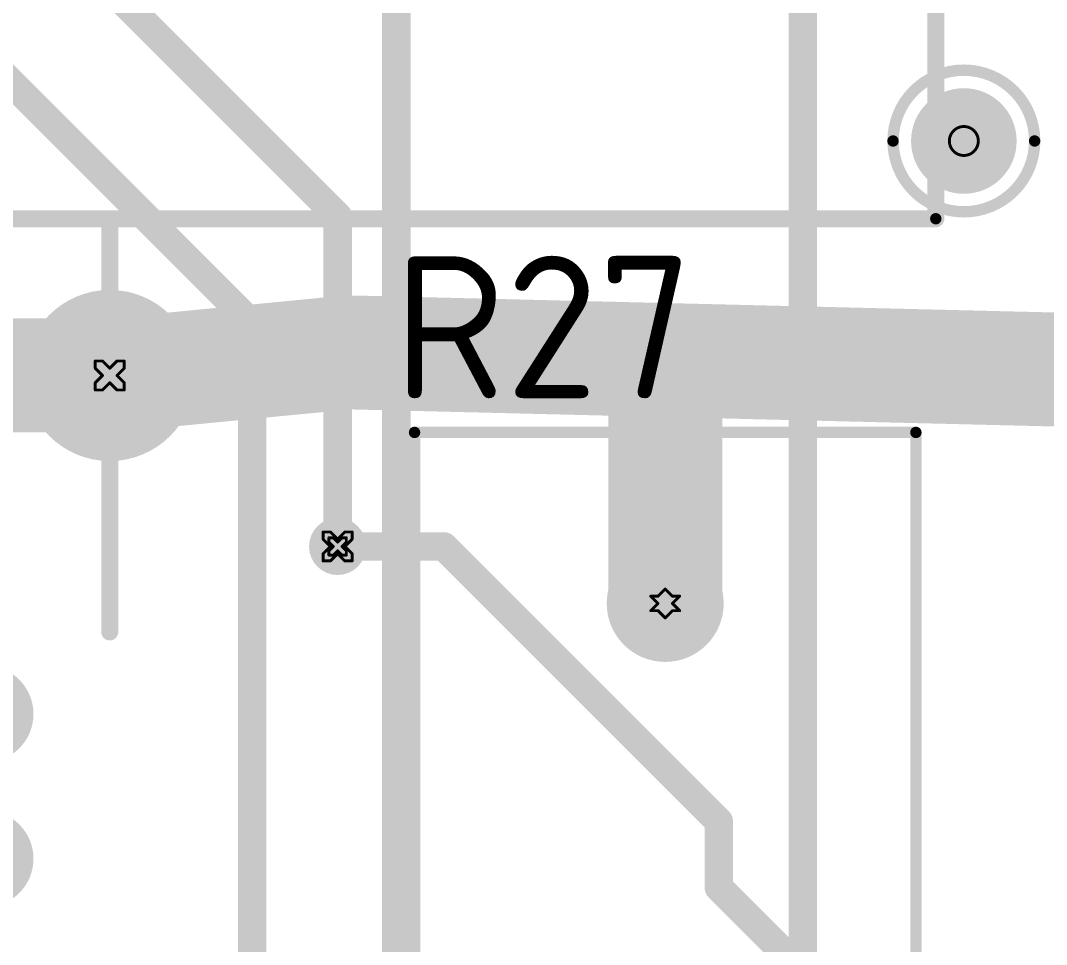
# Model space of a CAD drawing. Header units: millimetres. Extents: x 3219 to 51106, y -14166 to 2063.
# Drawn here: x 5611.66 to 5629.67, y 1815.87 to 1832.09 of the extents above; entities that cross this region are included whole.
import ezdxf

# ---------------------------------------------------------------- set-up
doc = ezdxf.new("R2010")
doc.units = ezdxf.units.MM
doc.layers.get('0').update_dxf_attribs({"lineweight": 53})
for name, color, linetype in [('Bottom Layer', 5, 'Continuous'), ('Bottom Solder', 6, 'Continuous'), ('Drill Drawing', 1, 'Continuous'), ('Mechanical 1', 6, 'Continuous'), ('Mechanical 13', 56, 'Continuous'), ('Mechanical 15', 56, 'Continuous'), ('Multi-Layer', 9, 'Continuous'), ('Top Layer', 1, 'Continuous'), ('Top Overlay', 2, 'Continuous'), ('Top Solder', 216, 'Continuous')]:
    doc.layers.add(name, color=color, linetype=linetype)
doc.styles.add('GOST type B', font='GOST_B.TTF', dxfattribs={"height": 3.5})

# ---------------------------------------------------------------- blocks, each defined once
blk = doc.blocks.new('_2_33_2_2PIN_2')
at = {"layer": 'Bottom Layer'}
h = blk.add_hatch(color=5, dxfattribs=at)
edge = h.paths.add_edge_path()
edge.add_arc((0, 0), 0.9249994199999999, 0, 360)
h = blk.add_hatch(color=5, dxfattribs=at)
edge = h.paths.add_edge_path()
edge.add_arc((10.00000032, 0), 0.9249994199999999, 0, 360)
at = {"layer": 'Bottom Solder'}
h = blk.add_hatch(color=6, dxfattribs=at)
edge = h.paths.add_edge_path()
edge.add_arc((0, 0), 1.02659942, 0, 360)
h = blk.add_hatch(color=6, dxfattribs=at)
edge = h.paths.add_edge_path()
edge.add_arc((10.00000032, 0), 1.02659942, 0, 360)
at = {"layer": 'Multi-Layer'}
h = blk.add_hatch(color=9, dxfattribs=at)
edge = h.paths.add_edge_path()
edge.add_arc((0, 0), 0.9249994199999999, 0, 360)
h = blk.add_hatch(color=9, dxfattribs=at)
edge = h.paths.add_edge_path()
edge.add_arc((10.00000032, 0), 0.9249994199999999, 0, 360)
at = {"layer": 'Top Layer'}
h = blk.add_hatch(color=1, dxfattribs=at)
edge = h.paths.add_edge_path()
edge.add_arc((0, 0), 0.9249994199999999, 0, 360)
h = blk.add_hatch(color=1, dxfattribs=at)
edge = h.paths.add_edge_path()
edge.add_arc((10.00000032, 0), 0.9249994199999999, 0, 360)
at = {"layer": 'Top Solder'}
h = blk.add_hatch(color=216, dxfattribs=at)
edge = h.paths.add_edge_path()
edge.add_arc((0, 0), 1.02659942, 0, 360)
h = blk.add_hatch(color=216, dxfattribs=at)
edge = h.paths.add_edge_path()
edge.add_arc((10.00000032, 0), 1.02659942, 0, 360)
at = {"layer": 'Mechanical 1'}
for points in [[(-4.700000759999999, 4.40017408, 0.1999996, 0.1999996, 0), (-4.699998219999999, -4.40000136, 0.1999996, 0.1999996, 0)], [(-4.700000759999999, 4.40017408, 0.1999996, 0.1999996, 0), (12.99999686, 4.40017154, 0.1999996, 0.1999996, 0)], [(12.99999686, 4.40017154, 0.1999996, 0.1999996, 0), (13.00000194, -4.39999628, 0.1999996, 0.1999996, 0)], [(13.00000194, -4.39999628, 0.1999996, 0.1999996, 0), (-4.699998219999999, -4.40000136, 0.1999996, 0.1999996, 0)]]:
    blk.add_lwpolyline(points, format="xyseb", dxfattribs=at)
for points in [[(-4.75000066, 4.40017408, 0.0999998, 0.0999998, 1), (-4.65000086, 4.40017408, 0.0999998, 0.0999998, 1)], [(-4.75000066, 4.40017408, 0.0999998, 0.0999998, 1), (-4.65000086, 4.40017408, 0.0999998, 0.0999998, 1)], [(12.94999696, 4.40017154, 0.0999998, 0.0999998, 1), (13.04999676, 4.40017154, 0.0999998, 0.0999998, 1)], [(12.94999696, 4.40017154, 0.0999998, 0.0999998, 1), (13.04999676, 4.40017154, 0.0999998, 0.0999998, 1)], [(-4.74999812, -4.40000136, 0.0999998, 0.0999998, 1), (-4.64999832, -4.40000136, 0.0999998, 0.0999998, 1)], [(-4.74999812, -4.40000136, 0.0999998, 0.0999998, 1), (-4.64999832, -4.40000136, 0.0999998, 0.0999998, 1)], [(12.95000204, -4.39999628, 0.0999998, 0.0999998, 1), (13.05000184, -4.39999628, 0.0999998, 0.0999998, 1)], [(12.95000204, -4.39999628, 0.0999998, 0.0999998, 1), (13.05000184, -4.39999628, 0.0999998, 0.0999998, 1)]]:
    blk.add_lwpolyline(points, format="xyseb", close=True, dxfattribs=at)
at = {"layer": 'Mechanical 15'}
for points in [[(2.54e-06, 0.499999, 0.0499999, 0.0499999, 0), (-2.54e-06, -0.499999, 0.0499999, 0.0499999, 0)], [(0.499999, 0, 0.0499999, 0.0499999, 0), (-0.49999646, -2.54e-06, 0.0499999, 0.0499999, 0)]]:
    blk.add_lwpolyline(points, format="xyseb", dxfattribs=at)
for points in [[(-0.0124968, 0.499999, 0.02499868, 0.02499868, 1), (0.01250188, 0.499999, 0.02499868, 0.02499868, 1)], [(-0.5124958, -2.54e-06, 0.02499868, 0.02499868, 1), (-0.48749712, -2.54e-06, 0.02499868, 0.02499868, 1)], [(0.4874996599999999, 0, 0.02499868, 0.02499868, 1), (0.5124983399999999, 0, 0.02499868, 0.02499868, 1)], [(-0.01250188, -0.499999, 0.02499868, 0.02499868, 1), (0.0124968, -0.499999, 0.02499868, 0.02499868, 1)]]:
    blk.add_lwpolyline(points, format="xyseb", close=True, dxfattribs=at)
at = {"layer": 'Top Overlay'}
for points in [[(-4.700000759999999, 4.40017408, 0.1999996, 0.1999996, 0), (-4.700005839999999, -4.399838799999999, 0.1999996, 0.1999996, 0)], [(-4.700000759999999, 4.40017408, 0.1999996, 0.1999996, 0), (12.99999686, 4.40017154, 0.1999996, 0.1999996, 0)], [(12.99999686, 4.40017154, 0.1999996, 0.1999996, 0), (13.00000194, -4.399846419999999, 0.1999996, 0.1999996, 0)], [(-4.700005839999999, -4.399838799999999, 0.1999996, 0.1999996, 0), (13.00000194, -4.399846419999999, 0.1999996, 0.1999996, 0)]]:
    blk.add_lwpolyline(points, format="xyseb", dxfattribs=at)
for points in [[(-4.75000066, 4.40017408, 0.0999998, 0.0999998, 1), (-4.65000086, 4.40017408, 0.0999998, 0.0999998, 1)], [(-4.75000066, 4.40017408, 0.0999998, 0.0999998, 1), (-4.65000086, 4.40017408, 0.0999998, 0.0999998, 1)], [(12.94999696, 4.40017154, 0.0999998, 0.0999998, 1), (13.04999676, 4.40017154, 0.0999998, 0.0999998, 1)], [(12.94999696, 4.40017154, 0.0999998, 0.0999998, 1), (13.04999676, 4.40017154, 0.0999998, 0.0999998, 1)], [(-4.75000574, -4.399838799999999, 0.0999998, 0.0999998, 1), (-4.65000594, -4.399838799999999, 0.0999998, 0.0999998, 1)], [(-4.75000574, -4.399838799999999, 0.0999998, 0.0999998, 1), (-4.65000594, -4.399838799999999, 0.0999998, 0.0999998, 1)], [(12.95000204, -4.399846419999999, 0.0999998, 0.0999998, 1), (13.05000184, -4.399846419999999, 0.0999998, 0.0999998, 1)], [(12.95000204, -4.399846419999999, 0.0999998, 0.0999998, 1), (13.05000184, -4.399846419999999, 0.0999998, 0.0999998, 1)]]:
    blk.add_lwpolyline(points, format="xyseb", close=True, dxfattribs=at)
blk = doc.blocks.new('_73_14__4____D28_40')
at = {"layer": 'Mechanical 1'}
for points in [[(23.99999772, 14.4999964, 0.1999996, 0.1999996, 0), (-23.99999772, 14.4999964, 0.1999996, 0.1999996, 0)], [(24.00000026, -13.99999994, 0.1999996, 0.1999996, 0), (23.99999772, 14.4999964, 0.1999996, 0.1999996, 0)]]:
    blk.add_lwpolyline(points, format="xyseb", dxfattribs=at)
blk.add_lwpolyline([(23.94999782, 14.4999964, 0.0999998, 0.0999998, 1), (24.04999762, 14.4999964, 0.0999998, 0.0999998, 1)], format="xyseb", close=True, dxfattribs=at)
blk.add_lwpolyline([(23.94999782, 14.4999964, 0.0999998, 0.0999998, 1), (24.04999762, 14.4999964, 0.0999998, 0.0999998, 1)], format="xyseb", close=True, dxfattribs=at)
at = {"layer": 'Top Overlay'}
for points in [[(23.99999772, 14.4999964, 0.2999994, 0.2999994, 0), (-23.99999772, 14.4999964, 0.2999994, 0.2999994, 0)], [(24.00000026, -13.99999994, 0.2999994, 0.2999994, 0), (23.99999772, 14.4999964, 0.2999994, 0.2999994, 0)], [(23.99999772, 0, 0.2999994, 0.2999994, 0), (31.250001, 5.08e-06, 0.2999994, 0.2999994, 0)]]:
    blk.add_lwpolyline(points, format="xyseb", dxfattribs=at)
for points in [[(23.92499914, 14.4999964, 0.1499997, 0.1499997, 1), (24.0749963, 14.4999964, 0.1499997, 0.1499997, 1)], [(23.92499914, 14.4999964, 0.1499997, 0.1499997, 1), (24.0749963, 14.4999964, 0.1499997, 0.1499997, 1)], [(23.92499914, 0, 0.1499997, 0.1499997, 1), (24.0749963, 0, 0.1499997, 0.1499997, 1)], [(31.17500242, 5.08e-06, 0.1499997, 0.1499997, 1), (31.32499958, 5.08e-06, 0.1499997, 0.1499997, 1)]]:
    blk.add_lwpolyline(points, format="xyseb", close=True, dxfattribs=at)
blk = doc.blocks.new('8_DIP_81')
at = {"layer": 'Bottom Layer'}
blk.add_hatch(color=5, dxfattribs=at).paths.add_polyline_path([(-4.55998961, 4.56000993), (-3.05999007, 4.56000993), (-3.05999007, 3.06001039), (-4.55998961, 3.06001039)])
h = blk.add_hatch(color=5, dxfattribs=at)
edge = h.paths.add_edge_path()
edge.add_arc((3.8099873, 3.81000508), 0.7499985, 0, 360)
h = blk.add_hatch(color=5, dxfattribs=at)
edge = h.paths.add_edge_path()
edge.add_arc((-3.80999746, 1.26999746), 0.7499985, 0, 360)
h = blk.add_hatch(color=5, dxfattribs=at)
edge = h.paths.add_edge_path()
edge.add_arc((3.81, 1.27002032), 0.7499985, 0, 360)
h = blk.add_hatch(color=5, dxfattribs=at)
edge = h.paths.add_edge_path()
edge.add_arc((-3.80998222, -1.27000508), 0.7499985, 0, 360)
h = blk.add_hatch(color=5, dxfattribs=at)
edge = h.paths.add_edge_path()
edge.add_arc((3.8100127, -1.27000508), 0.7499985, 0, 360)
h = blk.add_hatch(color=5, dxfattribs=at)
edge = h.paths.add_edge_path()
edge.add_arc((-3.80998222, -3.809994919999999), 0.7499985, 0, 360)
h = blk.add_hatch(color=5, dxfattribs=at)
edge = h.paths.add_edge_path()
edge.add_arc((3.81000254, -3.80999238), 0.7499985, 0, 360)
at = {"layer": 'Bottom Solder'}
blk.add_hatch(color=6, dxfattribs=at).paths.add_polyline_path([(-4.66158961, 4.66160993), (-2.95839007, 4.66160993), (-2.95839007, 2.95841039), (-4.66158961, 2.95841039)])
h = blk.add_hatch(color=6, dxfattribs=at)
edge = h.paths.add_edge_path()
edge.add_arc((3.8099873, 3.81000508), 0.8515985, 0, 360)
h = blk.add_hatch(color=6, dxfattribs=at)
edge = h.paths.add_edge_path()
edge.add_arc((-3.80999746, 1.26999746), 0.8515985, 0, 360)
h = blk.add_hatch(color=6, dxfattribs=at)
edge = h.paths.add_edge_path()
edge.add_arc((3.81, 1.27002032), 0.8515985, 0, 360)
h = blk.add_hatch(color=6, dxfattribs=at)
edge = h.paths.add_edge_path()
edge.add_arc((-3.80998222, -1.27000508), 0.8515985, 0, 360)
h = blk.add_hatch(color=6, dxfattribs=at)
edge = h.paths.add_edge_path()
edge.add_arc((3.8100127, -1.27000508), 0.8515985, 0, 360)
h = blk.add_hatch(color=6, dxfattribs=at)
edge = h.paths.add_edge_path()
edge.add_arc((-3.80998222, -3.809994919999999), 0.8515985, 0, 360)
h = blk.add_hatch(color=6, dxfattribs=at)
edge = h.paths.add_edge_path()
edge.add_arc((3.81000254, -3.80999238), 0.8515985, 0, 360)
at = {"layer": 'Multi-Layer'}
blk.add_hatch(color=9, dxfattribs=at).paths.add_polyline_path([(-4.55998961, 4.56000993), (-3.05999007, 4.56000993), (-3.05999007, 3.06001039), (-4.55998961, 3.06001039)])
h = blk.add_hatch(color=9, dxfattribs=at)
edge = h.paths.add_edge_path()
edge.add_arc((3.8099873, 3.81000508), 0.7499985, 0, 360)
h = blk.add_hatch(color=9, dxfattribs=at)
edge = h.paths.add_edge_path()
edge.add_arc((-3.80999746, 1.26999746), 0.7499985, 0, 360)
h = blk.add_hatch(color=9, dxfattribs=at)
edge = h.paths.add_edge_path()
edge.add_arc((3.81, 1.27002032), 0.7499985, 0, 360)
h = blk.add_hatch(color=9, dxfattribs=at)
edge = h.paths.add_edge_path()
edge.add_arc((-3.80998222, -1.27000508), 0.7499985, 0, 360)
h = blk.add_hatch(color=9, dxfattribs=at)
edge = h.paths.add_edge_path()
edge.add_arc((3.8100127, -1.27000508), 0.7499985, 0, 360)
h = blk.add_hatch(color=9, dxfattribs=at)
edge = h.paths.add_edge_path()
edge.add_arc((-3.80998222, -3.809994919999999), 0.7499985, 0, 360)
h = blk.add_hatch(color=9, dxfattribs=at)
edge = h.paths.add_edge_path()
edge.add_arc((3.81000254, -3.80999238), 0.7499985, 0, 360)
at = {"layer": 'Top Layer'}
blk.add_hatch(color=1, dxfattribs=at).paths.add_polyline_path([(-4.55998961, 4.56000993), (-3.05999007, 4.56000993), (-3.05999007, 3.06001039), (-4.55998961, 3.06001039)])
h = blk.add_hatch(color=1, dxfattribs=at)
edge = h.paths.add_edge_path()
edge.add_arc((3.8099873, 3.81000508), 0.7499985, 0, 360)
h = blk.add_hatch(color=1, dxfattribs=at)
edge = h.paths.add_edge_path()
edge.add_arc((-3.80999746, 1.26999746), 0.7499985, 0, 360)
h = blk.add_hatch(color=1, dxfattribs=at)
edge = h.paths.add_edge_path()
edge.add_arc((3.81, 1.27002032), 0.7499985, 0, 360)
h = blk.add_hatch(color=1, dxfattribs=at)
edge = h.paths.add_edge_path()
edge.add_arc((-3.80998222, -1.27000508), 0.7499985, 0, 360)
h = blk.add_hatch(color=1, dxfattribs=at)
edge = h.paths.add_edge_path()
edge.add_arc((3.8100127, -1.27000508), 0.7499985, 0, 360)
h = blk.add_hatch(color=1, dxfattribs=at)
edge = h.paths.add_edge_path()
edge.add_arc((-3.80998222, -3.809994919999999), 0.7499985, 0, 360)
h = blk.add_hatch(color=1, dxfattribs=at)
edge = h.paths.add_edge_path()
edge.add_arc((3.81000254, -3.80999238), 0.7499985, 0, 360)
at = {"layer": 'Top Solder'}
blk.add_hatch(color=216, dxfattribs=at).paths.add_polyline_path([(-4.66158961, 4.66160993), (-2.95839007, 4.66160993), (-2.95839007, 2.95841039), (-4.66158961, 2.95841039)])
h = blk.add_hatch(color=216, dxfattribs=at)
edge = h.paths.add_edge_path()
edge.add_arc((3.8099873, 3.81000508), 0.8515985, 0, 360)
h = blk.add_hatch(color=216, dxfattribs=at)
edge = h.paths.add_edge_path()
edge.add_arc((-3.80999746, 1.26999746), 0.8515985, 0, 360)
h = blk.add_hatch(color=216, dxfattribs=at)
edge = h.paths.add_edge_path()
edge.add_arc((3.81, 1.27002032), 0.8515985, 0, 360)
h = blk.add_hatch(color=216, dxfattribs=at)
edge = h.paths.add_edge_path()
edge.add_arc((-3.80998222, -1.27000508), 0.8515985, 0, 360)
h = blk.add_hatch(color=216, dxfattribs=at)
edge = h.paths.add_edge_path()
edge.add_arc((3.8100127, -1.27000508), 0.8515985, 0, 360)
h = blk.add_hatch(color=216, dxfattribs=at)
edge = h.paths.add_edge_path()
edge.add_arc((-3.80998222, -3.809994919999999), 0.8515985, 0, 360)
h = blk.add_hatch(color=216, dxfattribs=at)
edge = h.paths.add_edge_path()
edge.add_arc((3.81000254, -3.80999238), 0.8515985, 0, 360)
at = {"layer": 'Mechanical 13'}
for points in [[(-3.59999534, -5.14998462, 0.0999998, 0.0999998, 0), (-3.59999026, 5.15001256, 0.0999998, 0.0999998, 0)], [(-3.59999026, 5.15001256, 0.0999998, 0.0999998, 0), (3.60001058, 5.15001256, 0.0999998, 0.0999998, 0)], [(3.60000042, -5.14999732, 0.0999998, 0.0999998, 0), (3.60001058, 5.15001256, 0.0999998, 0.0999998, 0)], [(-3.59999534, -5.14998462, 0.0999998, 0.0999998, 0), (3.60000042, -5.14999732, 0.0999998, 0.0999998, 0)]]:
    blk.add_lwpolyline(points, format="xyseb", dxfattribs=at)
for points in [[(-3.62498894, 5.15001256, 0.0499999, 0.0499999, 1), (-3.57499158, 5.15001256, 0.0499999, 0.0499999, 1)], [(-3.62498894, 5.15001256, 0.0499999, 0.0499999, 1), (-3.57499158, 5.15001256, 0.0499999, 0.0499999, 1)], [(3.5750119, 5.15001256, 0.0499999, 0.0499999, 1), (3.62500926, 5.15001256, 0.0499999, 0.0499999, 1)], [(3.5750119, 5.15001256, 0.0499999, 0.0499999, 1), (3.62500926, 5.15001256, 0.0499999, 0.0499999, 1)], [(-2.19998798, 4.24999404, 0.0999998, 0.0999998, 1), (-3.19998598, 4.24999404, 0.0999998, 0.0999998, 1)], [(-3.22498466, 4.24999404, 0.0499999, 0.0499999, 1), (-3.1749873, 4.24999404, 0.0499999, 0.0499999, 1)], [(-2.22498666, 4.24999404, 0.0499999, 0.0499999, 1), (-2.1749893, 4.24999404, 0.0499999, 0.0499999, 1)], [(-3.624994019999999, -5.14998462, 0.0499999, 0.0499999, 1), (-3.57499666, -5.14998462, 0.0499999, 0.0499999, 1)], [(-3.624994019999999, -5.14998462, 0.0499999, 0.0499999, 1), (-3.57499666, -5.14998462, 0.0499999, 0.0499999, 1)], [(3.575001739999999, -5.14999732, 0.0499999, 0.0499999, 1), (3.6249991, -5.14999732, 0.0499999, 0.0499999, 1)], [(3.575001739999999, -5.14999732, 0.0499999, 0.0499999, 1), (3.6249991, -5.14999732, 0.0499999, 0.0499999, 1)]]:
    blk.add_lwpolyline(points, format="xyseb", close=True, dxfattribs=at)
at = {"layer": 'Mechanical 15'}
for points in [[(-2.54e-06, -0.49999646, 0.0999998, 0.0999998, 0), (2.54e-06, 0.50000154, 0.0999998, 0.0999998, 0)], [(-0.50000916, 1.524e-05, 0.0999998, 0.0999998, 0), (0.50000916, 5.08e-06, 0.0999998, 0.0999998, 0)]]:
    blk.add_lwpolyline(points, format="xyseb", dxfattribs=at)
for points in [[(-0.02499614, 0.50000154, 0.0499999, 0.0499999, 1), (0.02500122, 0.50000154, 0.0499999, 0.0499999, 1)], [(-0.52500784, 1.524e-05, 0.0499999, 0.0499999, 1), (-0.47501048, 1.524e-05, 0.0499999, 0.0499999, 1)], [(0.47501048, 5.08e-06, 0.0499999, 0.0499999, 1), (0.52500784, 5.08e-06, 0.0499999, 0.0499999, 1)], [(-0.02500122, -0.49999646, 0.0499999, 0.0499999, 1), (0.02499614, -0.49999646, 0.0499999, 0.0499999, 1)]]:
    blk.add_lwpolyline(points, format="xyseb", close=True, dxfattribs=at)
at = {"layer": 'Top Overlay'}
for points in [[(-3.68499898, 5.110002479999999, 0.2499995, 0.2499995, 1), (-3.93500102, 5.110002479999999, 0.2499995, 0.2499995, 1)], [(-3.997500259999999, 5.110002479999999, 0.12499848, 0.12499848, 1), (-3.87250178, 5.110002479999999, 0.12499848, 0.12499848, 1)], [(-3.74749822, 5.110002479999999, 0.12499848, 0.12499848, 1), (-3.62249974, 5.110002479999999, 0.12499848, 0.12499848, 1)], [(-2.69999968, 5.15001764, 0.0999998, 0.0999998, 1), (-2.59999988, 5.15001764, 0.0999998, 0.0999998, 1)], [(-2.69999968, 5.15001764, 0.0999998, 0.0999998, 1), (-2.59999988, 5.15001764, 0.0999998, 0.0999998, 1)], [(-0.6850024399999999, 5.149999859999999, 0.0999998, 0.0999998, 1), (-0.5850026399999999, 5.149999859999999, 0.0999998, 0.0999998, 1)], [(-0.6849999, 5.149999859999999, 0.0999998, 0.0999998, 1), (-0.5850000999999999, 5.149999859999999, 0.0999998, 0.0999998, 1)], [(0.5849899399999999, 5.15001002, 0.0999998, 0.0999998, 1), (0.6849897399999999, 5.15001002, 0.0999998, 0.0999998, 1)], [(0.58499756, 5.149999859999999, 0.0999998, 0.0999998, 1), (0.68499736, 5.149999859999999, 0.0999998, 0.0999998, 1)], [(2.60000496, 5.15001764, 0.0999998, 0.0999998, 1), (2.70000476, 5.15001764, 0.0999998, 0.0999998, 1)], [(2.60000496, 5.15001764, 0.0999998, 0.0999998, 1), (2.70000476, 5.15001764, 0.0999998, 0.0999998, 1)], [(-1.3499973, 4.150024719999999, 0.5999987999999999, 0.5999987999999999, 1), (-1.9499961, 4.150024719999999, 0.5999987999999999, 0.5999987999999999, 1)], [(-2.0999958, 4.150024719999999, 0.2999994, 0.2999994, 1), (-1.7999964, 4.150024719999999, 0.2999994, 0.2999994, 1)], [(-1.499997, 4.150024719999999, 0.2999994, 0.2999994, 1), (-1.1999976, 4.150024719999999, 0.2999994, 0.2999994, 1)], [(-2.70000984, -5.14998462, 0.0999998, 0.0999998, 1), (-2.60001004, -5.14998462, 0.0999998, 0.0999998, 1)], [(-2.70000984, -5.14998462, 0.0999998, 0.0999998, 1), (-2.60001004, -5.14998462, 0.0999998, 0.0999998, 1)], [(2.59999734, -5.14999732, 0.0999998, 0.0999998, 1), (2.69999714, -5.14999732, 0.0999998, 0.0999998, 1)], [(2.59999734, -5.14999732, 0.0999998, 0.0999998, 1), (2.69999714, -5.14999732, 0.0999998, 0.0999998, 1)]]:
    blk.add_lwpolyline(points, format="xyseb", close=True, dxfattribs=at)
for points in [[(-2.65000994, -5.14998462, 0.1999996, 0.1999996, 0), (-2.64999978, 5.15001764, 0.1999996, 0.1999996, 0)], [(-2.64999978, 5.15001764, 0.1999996, 0.1999996, 0), (-0.635, 5.149999859999999, 0.1999996, 0.1999996, 0)], [(0.6349974599999999, 5.149999859999999, 0.1999996, 0.1999996, -0.9999999999999999), (-0.63500254, 5.149999859999999, 0.1999996, 0.1999996, 0)], [(0.6349898399999999, 5.15001002, 0.1999996, 0.1999996, 0), (2.65000486, 5.15001764, 0.1999996, 0.1999996, 0)], [(2.64999724, -5.14999732, 0.1999996, 0.1999996, 0), (2.65000486, 5.15001764, 0.1999996, 0.1999996, 0)], [(-2.65000994, -5.14998462, 0.1999996, 0.1999996, 0), (2.64999724, -5.14999732, 0.1999996, 0.1999996, 0)]]:
    blk.add_lwpolyline(points, format="xyseb", dxfattribs=at)

msp = doc.modelspace()

# ---------------------------------------------------------------- hatches: boundary and pattern name
at = {"layer": 'Bottom Layer'}
h = msp.add_hatch(color=5, dxfattribs=at)
edge = h.paths.add_edge_path()
edge.add_arc((5628.220527565325, 1829.973092049654), 0.8249996199999998, 0, 360)
h = msp.add_hatch(color=5, dxfattribs=at)
edge = h.paths.add_edge_path()
edge.add_arc((5613.228538245326, 1825.858106629654), 1.39999974, 0, 360)
h = msp.add_hatch(color=5, dxfattribs=at)
edge = h.paths.add_edge_path()
edge.add_arc((5617.228537865325, 1822.858105009654), 0.3999992, 0, 360)
at = {"layer": 'Bottom Solder'}
h = msp.add_hatch(color=6, dxfattribs=at)
edge = h.paths.add_edge_path()
edge.add_arc((5628.220527565325, 1829.973092049654), 0.92659962, 0, 360)
h = msp.add_hatch(color=6, dxfattribs=at)
edge = h.paths.add_edge_path()
edge.add_arc((5613.228538245326, 1825.858106629654), 1.50159974, 0, 360)
h = msp.add_hatch(color=6, dxfattribs=at)
edge = h.paths.add_edge_path()
edge.add_arc((5617.228537865325, 1822.858105009654), 0.5015992, 0, 360)
at = {"layer": 'Multi-Layer'}
h = msp.add_hatch(color=9, dxfattribs=at)
edge = h.paths.add_edge_path()
edge.add_arc((5628.220527565325, 1829.973092049654), 0.8249996199999998, 0, 360)
h = msp.add_hatch(color=9, dxfattribs=at)
edge = h.paths.add_edge_path()
edge.add_arc((5613.228538245326, 1825.858106629654), 1.39999974, 0, 360)
at = {"layer": 'Top Layer'}
h = msp.add_hatch(color=1, dxfattribs=at)
edge = h.paths.add_edge_path()
edge.add_arc((5628.220527565325, 1829.973092049654), 0.8249996199999998, 0, 360)
h = msp.add_hatch(color=1, dxfattribs=at)
edge = h.paths.add_edge_path()
edge.add_arc((5613.228538245326, 1825.858106629654), 1.39999974, 0, 360)
h = msp.add_hatch(color=1, dxfattribs=at)
edge = h.paths.add_edge_path()
edge.add_arc((5617.228537865325, 1822.858105009654), 0.3999992, 0, 360)
at = {"layer": 'Top Solder'}
h = msp.add_hatch(color=216, dxfattribs=at)
edge = h.paths.add_edge_path()
edge.add_arc((5628.220527565325, 1829.973092049654), 0.92659962, 0, 360)
h = msp.add_hatch(color=216, dxfattribs=at)
edge = h.paths.add_edge_path()
edge.add_arc((5613.228538245326, 1825.858106629654), 1.50159974, 0, 360)
h = msp.add_hatch(color=216, dxfattribs=at)
edge = h.paths.add_edge_path()
edge.add_arc((5617.228537865325, 1822.858105009654), 0.5015992, 0, 360)

# ---------------------------------------------------------------- linework, layer by layer
at = {"layer": 'Bottom Layer'}
for points in [[(5613.899578305325, 1825.923110309654, 2.00000108, 2.00000108, 0), (5617.314948665324, 1826.253998649654, 2.00000108, 2.00000108, 0)], [(5617.314948665324, 1826.253998649654, 2.00000108, 2.00000108, -0.03129963179121186), (5617.521686885324, 1826.261544989654, 2.00000108, 2.00000108, 0)], [(5617.521686885324, 1826.261544989654, 2.00000108, 2.00000108, 0), (5622.979049605325, 1826.129155109654, 2.00000108, 2.00000108, 0)], [(5622.979049605325, 1821.858617549654, 2.00000108, 2.00000108, 0), (5622.979049605325, 1826.129155109654, 2.00000108, 2.00000108, 0)], [(5622.979049605325, 1826.129155109654, 2.00000108, 2.00000108, 0), (5634.127927485326, 1825.858693369654, 2.00000108, 2.00000108, 0)], [(5601.446011645327, 1825.858106629654, 2.00000108, 2.00000108, 0), (5613.228558565326, 1825.858106629654, 2.00000108, 2.00000108, 0)], [(5613.228538245326, 1825.858106629654, 2.00000108, 2.00000108, 0), (5613.228558565326, 1825.858106629654, 2.00000108, 2.00000108, 0)], [(5613.229851425323, 1825.858228549654, 2.00000108, 2.00000108, -0.0002588905811082336), (5613.228558565326, 1825.858106629654, 2.00000108, 2.00000108, 0)], [(5613.229851425323, 1825.858228549654, 2.00000108, 2.00000108, 0), (5613.899578305325, 1825.923110309654, 2.00000108, 2.00000108, 0)], [(5617.228537865325, 1822.858105009654, 0.499999, 0.499999, 0), (5619.093619225325, 1822.858105009654, 0.499999, 0.499999, 0)], [(5619.093619225325, 1822.858105009654, 0.499999, 0.499999, 0), (5623.919619225326, 1818.032105009655, 0.499999, 0.499999, 0)], [(5622.978539065323, 1821.858107009654, 2.00000108, 2.00000108, 0), (5622.979049605325, 1821.858617549654, 2.00000108, 2.00000108, 0)], [(5623.919619225326, 1816.875018169654, 0.499999, 0.499999, 0), (5623.919619225326, 1818.032105009655, 0.499999, 0.499999, 0)], [(5623.919619225326, 1816.875018169654, 0.499999, 0.499999, 0), (5630.426291505326, 1810.368345889654, 0.499999, 0.499999, 0)]]:
    msp.add_lwpolyline(points, format="xyseb", dxfattribs=at)
for points in [[(5616.814949665324, 1826.253998649654, 1.00000054, 1.00000054, 1), (5617.814947665323, 1826.253998649654, 1.00000054, 1.00000054, 1)], [(5616.814949665324, 1826.253998649654, 1.00000054, 1.00000054, 1), (5617.814947665323, 1826.253998649654, 1.00000054, 1.00000054, 1)], [(5617.021687885324, 1826.261544989654, 1.00000054, 1.00000054, 1), (5618.021685885324, 1826.261544989654, 1.00000054, 1.00000054, 1)], [(5617.021687885324, 1826.261544989654, 1.00000054, 1.00000054, 1), (5618.021685885324, 1826.261544989654, 1.00000054, 1.00000054, 1)], [(5622.479050605325, 1826.129155109654, 1.00000054, 1.00000054, 1), (5623.479048605324, 1826.129155109654, 1.00000054, 1.00000054, 1)], [(5622.479050605325, 1826.129155109654, 1.00000054, 1.00000054, 1), (5623.479048605324, 1826.129155109654, 1.00000054, 1.00000054, 1)], [(5622.479050605325, 1826.129155109654, 1.00000054, 1.00000054, 1), (5623.479048605324, 1826.129155109654, 1.00000054, 1.00000054, 1)], [(5612.728539245323, 1825.858106629654, 1.00000054, 1.00000054, 1), (5613.728537245326, 1825.858106629654, 1.00000054, 1.00000054, 1)], [(5612.728559565327, 1825.858106629654, 1.00000054, 1.00000054, 1), (5613.728557565326, 1825.858106629654, 1.00000054, 1.00000054, 1)], [(5612.728559565327, 1825.858106629654, 1.00000054, 1.00000054, 1), (5613.728557565326, 1825.858106629654, 1.00000054, 1.00000054, 1)], [(5612.728559565327, 1825.858106629654, 1.00000054, 1.00000054, 1), (5613.728557565326, 1825.858106629654, 1.00000054, 1.00000054, 1)], [(5612.729852425324, 1825.858228549654, 1.00000054, 1.00000054, 1), (5613.729850425323, 1825.858228549654, 1.00000054, 1.00000054, 1)], [(5612.729852425324, 1825.858228549654, 1.00000054, 1.00000054, 1), (5613.729850425323, 1825.858228549654, 1.00000054, 1.00000054, 1)], [(5613.399579305325, 1825.923110309654, 1.00000054, 1.00000054, 1), (5614.399577305325, 1825.923110309654, 1.00000054, 1.00000054, 1)], [(5613.399579305325, 1825.923110309654, 1.00000054, 1.00000054, 1), (5614.399577305325, 1825.923110309654, 1.00000054, 1.00000054, 1)], [(5617.103539385324, 1822.858105009654, 0.2499995, 0.2499995, 1), (5617.353536345323, 1822.858105009654, 0.2499995, 0.2499995, 1)], [(5618.968620745323, 1822.858105009654, 0.2499995, 0.2499995, 1), (5619.218617705326, 1822.858105009654, 0.2499995, 0.2499995, 1)], [(5618.968620745323, 1822.858105009654, 0.2499995, 0.2499995, 1), (5619.218617705326, 1822.858105009654, 0.2499995, 0.2499995, 1)], [(5622.478540065324, 1821.858107009654, 1.00000054, 1.00000054, 1), (5623.478538065327, 1821.858107009654, 1.00000054, 1.00000054, 1)], [(5622.479050605325, 1821.858617549654, 1.00000054, 1.00000054, 1), (5623.479048605324, 1821.858617549654, 1.00000054, 1.00000054, 1)], [(5622.479050605325, 1821.858617549654, 1.00000054, 1.00000054, 1), (5623.479048605324, 1821.858617549654, 1.00000054, 1.00000054, 1)], [(5623.794620745324, 1818.032105009655, 0.2499995, 0.2499995, 1), (5624.044617705324, 1818.032105009655, 0.2499995, 0.2499995, 1)], [(5623.794620745324, 1818.032105009655, 0.2499995, 0.2499995, 1), (5624.044617705324, 1818.032105009655, 0.2499995, 0.2499995, 1)], [(5623.794620745324, 1816.875018169654, 0.2499995, 0.2499995, 1), (5624.044617705324, 1816.875018169654, 0.2499995, 0.2499995, 1)], [(5623.794620745324, 1816.875018169654, 0.2499995, 0.2499995, 1), (5624.044617705324, 1816.875018169654, 0.2499995, 0.2499995, 1)]]:
    msp.add_lwpolyline(points, format="xyseb", close=True, dxfattribs=at)
at = {"layer": 'Drill Drawing'}
for points in [[(5628.474527565326, 1829.973092049654, 0.0508, 0.0508, 1), (5627.966527565324, 1829.973092049654, 0.0508, 0.0508, 1)], [(5627.953827565325, 1829.973092049654, 0.0254, 0.0254, 1), (5627.979227565324, 1829.973092049654, 0.0254, 0.0254, 1)], [(5628.461827565327, 1829.973092049654, 0.0254, 0.0254, 1), (5628.487227565325, 1829.973092049654, 0.0254, 0.0254, 1)], [(5612.961838245326, 1826.112106629654, 0.0254, 0.0254, 1), (5612.987238245325, 1826.112106629654, 0.0254, 0.0254, 1)], [(5612.961838245326, 1826.112106629654, 0.0254, 0.0254, 1), (5612.987238245325, 1826.112106629654, 0.0254, 0.0254, 1)], [(5613.088838245323, 1826.112106629654, 0.0254, 0.0254, 1), (5613.114238245325, 1826.112106629654, 0.0254, 0.0254, 1)], [(5613.088838245323, 1826.112106629654, 0.0254, 0.0254, 1), (5613.114238245325, 1826.112106629654, 0.0254, 0.0254, 1)], [(5613.342838245324, 1826.112106629654, 0.0254, 0.0254, 1), (5613.368238245326, 1826.112106629654, 0.0254, 0.0254, 1)], [(5613.342838245324, 1826.112106629654, 0.0254, 0.0254, 1), (5613.368238245326, 1826.112106629654, 0.0254, 0.0254, 1)], [(5613.469838245324, 1826.112106629654, 0.0254, 0.0254, 1), (5613.495238245323, 1826.112106629654, 0.0254, 0.0254, 1)], [(5613.469838245324, 1826.112106629654, 0.0254, 0.0254, 1), (5613.495238245323, 1826.112106629654, 0.0254, 0.0254, 1)], [(5612.961838245326, 1825.985106629654, 0.0254, 0.0254, 1), (5612.987238245325, 1825.985106629654, 0.0254, 0.0254, 1)], [(5612.961838245326, 1825.985106629654, 0.0254, 0.0254, 1), (5612.987238245325, 1825.985106629654, 0.0254, 0.0254, 1)], [(5613.215838245324, 1825.985106629654, 0.0254, 0.0254, 1), (5613.241238245326, 1825.985106629654, 0.0254, 0.0254, 1)], [(5613.215838245324, 1825.985106629654, 0.0254, 0.0254, 1), (5613.241238245326, 1825.985106629654, 0.0254, 0.0254, 1)], [(5613.469838245324, 1825.985106629654, 0.0254, 0.0254, 1), (5613.495238245323, 1825.985106629654, 0.0254, 0.0254, 1)], [(5613.469838245324, 1825.985106629654, 0.0254, 0.0254, 1), (5613.495238245323, 1825.985106629654, 0.0254, 0.0254, 1)], [(5612.961838245326, 1825.731106629654, 0.0254, 0.0254, 1), (5612.987238245325, 1825.731106629654, 0.0254, 0.0254, 1)], [(5612.961838245326, 1825.731106629654, 0.0254, 0.0254, 1), (5612.987238245325, 1825.731106629654, 0.0254, 0.0254, 1)], [(5613.088838245323, 1825.858106629654, 0.0254, 0.0254, 1), (5613.114238245325, 1825.858106629654, 0.0254, 0.0254, 1)], [(5613.088838245323, 1825.858106629654, 0.0254, 0.0254, 1), (5613.114238245325, 1825.858106629654, 0.0254, 0.0254, 1)], [(5613.215838245324, 1825.731106629654, 0.0254, 0.0254, 1), (5613.241238245326, 1825.731106629654, 0.0254, 0.0254, 1)], [(5613.215838245324, 1825.731106629654, 0.0254, 0.0254, 1), (5613.241238245326, 1825.731106629654, 0.0254, 0.0254, 1)], [(5613.342838245324, 1825.858106629654, 0.0254, 0.0254, 1), (5613.368238245326, 1825.858106629654, 0.0254, 0.0254, 1)], [(5613.342838245324, 1825.858106629654, 0.0254, 0.0254, 1), (5613.368238245326, 1825.858106629654, 0.0254, 0.0254, 1)], [(5613.469838245324, 1825.731106629654, 0.0254, 0.0254, 1), (5613.495238245323, 1825.731106629654, 0.0254, 0.0254, 1)], [(5613.469838245324, 1825.731106629654, 0.0254, 0.0254, 1), (5613.495238245323, 1825.731106629654, 0.0254, 0.0254, 1)], [(5612.961838245326, 1825.604106629654, 0.0254, 0.0254, 1), (5612.987238245325, 1825.604106629654, 0.0254, 0.0254, 1)], [(5612.961838245326, 1825.604106629654, 0.0254, 0.0254, 1), (5612.987238245325, 1825.604106629654, 0.0254, 0.0254, 1)], [(5613.088838245323, 1825.604106629654, 0.0254, 0.0254, 1), (5613.114238245325, 1825.604106629654, 0.0254, 0.0254, 1)], [(5613.088838245323, 1825.604106629654, 0.0254, 0.0254, 1), (5613.114238245325, 1825.604106629654, 0.0254, 0.0254, 1)], [(5613.342838245324, 1825.604106629654, 0.0254, 0.0254, 1), (5613.368238245326, 1825.604106629654, 0.0254, 0.0254, 1)], [(5613.342838245324, 1825.604106629654, 0.0254, 0.0254, 1), (5613.368238245326, 1825.604106629654, 0.0254, 0.0254, 1)], [(5613.469838245324, 1825.604106629654, 0.0254, 0.0254, 1), (5613.495238245323, 1825.604106629654, 0.0254, 0.0254, 1)], [(5613.469838245324, 1825.604106629654, 0.0254, 0.0254, 1), (5613.495238245323, 1825.604106629654, 0.0254, 0.0254, 1)], [(5616.961837865325, 1823.112105009654, 0.0254, 0.0254, 1), (5616.987237865324, 1823.112105009654, 0.0254, 0.0254, 1)], [(5616.961837865325, 1823.112105009654, 0.0254, 0.0254, 1), (5616.987237865324, 1823.112105009654, 0.0254, 0.0254, 1)], [(5616.961837865325, 1822.985105009654, 0.0254, 0.0254, 1), (5616.987237865324, 1822.985105009654, 0.0254, 0.0254, 1)], [(5616.961837865325, 1822.985105009654, 0.0254, 0.0254, 1), (5616.987237865324, 1822.985105009654, 0.0254, 0.0254, 1)], [(5617.063437865323, 1823.010505009654, 0.0254, 0.0254, 1), (5617.088837865325, 1823.010505009654, 0.0254, 0.0254, 1)], [(5617.063437865323, 1823.010505009654, 0.0254, 0.0254, 1), (5617.088837865325, 1823.010505009654, 0.0254, 0.0254, 1)], [(5617.088837865325, 1823.112105009654, 0.0254, 0.0254, 1), (5617.114237865324, 1823.112105009654, 0.0254, 0.0254, 1)], [(5617.088837865325, 1823.112105009654, 0.0254, 0.0254, 1), (5617.114237865324, 1823.112105009654, 0.0254, 0.0254, 1)], [(5617.139637865326, 1823.010505009654, 0.0254, 0.0254, 1), (5617.165037865325, 1823.010505009654, 0.0254, 0.0254, 1)], [(5617.139637865326, 1823.010505009654, 0.0254, 0.0254, 1), (5617.165037865325, 1823.010505009654, 0.0254, 0.0254, 1)], [(5617.215837865326, 1822.985105009654, 0.0254, 0.0254, 1), (5617.241237865324, 1822.985105009654, 0.0254, 0.0254, 1)], [(5617.215837865326, 1822.985105009654, 0.0254, 0.0254, 1), (5617.241237865324, 1822.985105009654, 0.0254, 0.0254, 1)], [(5617.292037865325, 1823.010505009654, 0.0254, 0.0254, 1), (5617.317437865324, 1823.010505009654, 0.0254, 0.0254, 1)], [(5617.292037865325, 1823.010505009654, 0.0254, 0.0254, 1), (5617.317437865324, 1823.010505009654, 0.0254, 0.0254, 1)], [(5617.342837865326, 1823.112105009654, 0.0254, 0.0254, 1), (5617.368237865325, 1823.112105009654, 0.0254, 0.0254, 1)], [(5617.342837865326, 1823.112105009654, 0.0254, 0.0254, 1), (5617.368237865325, 1823.112105009654, 0.0254, 0.0254, 1)], [(5617.368237865325, 1823.010505009654, 0.0254, 0.0254, 1), (5617.393637865323, 1823.010505009654, 0.0254, 0.0254, 1)], [(5617.368237865325, 1823.010505009654, 0.0254, 0.0254, 1), (5617.393637865323, 1823.010505009654, 0.0254, 0.0254, 1)], [(5617.469837865327, 1823.112105009654, 0.0254, 0.0254, 1), (5617.495237865325, 1823.112105009654, 0.0254, 0.0254, 1)], [(5617.469837865327, 1823.112105009654, 0.0254, 0.0254, 1), (5617.495237865325, 1823.112105009654, 0.0254, 0.0254, 1)], [(5617.469837865327, 1822.985105009654, 0.0254, 0.0254, 1), (5617.495237865325, 1822.985105009654, 0.0254, 0.0254, 1)], [(5617.469837865327, 1822.985105009654, 0.0254, 0.0254, 1), (5617.495237865325, 1822.985105009654, 0.0254, 0.0254, 1)], [(5617.063437865323, 1822.934305009655, 0.0254, 0.0254, 1), (5617.088837865325, 1822.934305009655, 0.0254, 0.0254, 1)], [(5617.063437865323, 1822.934305009655, 0.0254, 0.0254, 1), (5617.088837865325, 1822.934305009655, 0.0254, 0.0254, 1)], [(5617.088837865325, 1822.858105009654, 0.0254, 0.0254, 1), (5617.114237865324, 1822.858105009654, 0.0254, 0.0254, 1)], [(5617.088837865325, 1822.858105009654, 0.0254, 0.0254, 1), (5617.114237865324, 1822.858105009654, 0.0254, 0.0254, 1)], [(5617.139637865326, 1822.858105009654, 0.0254, 0.0254, 1), (5617.165037865325, 1822.858105009654, 0.0254, 0.0254, 1)], [(5617.139637865326, 1822.858105009654, 0.0254, 0.0254, 1), (5617.165037865325, 1822.858105009654, 0.0254, 0.0254, 1)], [(5617.215837865326, 1822.934305009655, 0.0254, 0.0254, 1), (5617.241237865324, 1822.934305009655, 0.0254, 0.0254, 1)], [(5617.215837865326, 1822.934305009655, 0.0254, 0.0254, 1), (5617.241237865324, 1822.934305009655, 0.0254, 0.0254, 1)], [(5617.292037865325, 1822.858105009654, 0.0254, 0.0254, 1), (5617.317437865324, 1822.858105009654, 0.0254, 0.0254, 1)], [(5617.292037865325, 1822.858105009654, 0.0254, 0.0254, 1), (5617.317437865324, 1822.858105009654, 0.0254, 0.0254, 1)], [(5617.342837865326, 1822.858105009654, 0.0254, 0.0254, 1), (5617.368237865325, 1822.858105009654, 0.0254, 0.0254, 1)], [(5617.342837865326, 1822.858105009654, 0.0254, 0.0254, 1), (5617.368237865325, 1822.858105009654, 0.0254, 0.0254, 1)], [(5617.368237865325, 1822.934305009655, 0.0254, 0.0254, 1), (5617.393637865323, 1822.934305009655, 0.0254, 0.0254, 1)], [(5617.368237865325, 1822.934305009655, 0.0254, 0.0254, 1), (5617.393637865323, 1822.934305009655, 0.0254, 0.0254, 1)], [(5616.961837865325, 1822.731105009654, 0.0254, 0.0254, 1), (5616.987237865324, 1822.731105009654, 0.0254, 0.0254, 1)], [(5616.961837865325, 1822.731105009654, 0.0254, 0.0254, 1), (5616.987237865324, 1822.731105009654, 0.0254, 0.0254, 1)], [(5617.063437865323, 1822.781905009654, 0.0254, 0.0254, 1), (5617.088837865325, 1822.781905009654, 0.0254, 0.0254, 1)], [(5617.063437865323, 1822.781905009654, 0.0254, 0.0254, 1), (5617.088837865325, 1822.781905009654, 0.0254, 0.0254, 1)], [(5617.063437865323, 1822.705705009654, 0.0254, 0.0254, 1), (5617.088837865325, 1822.705705009654, 0.0254, 0.0254, 1)], [(5617.063437865323, 1822.705705009654, 0.0254, 0.0254, 1), (5617.088837865325, 1822.705705009654, 0.0254, 0.0254, 1)], [(5617.139637865326, 1822.705705009654, 0.0254, 0.0254, 1), (5617.165037865325, 1822.705705009654, 0.0254, 0.0254, 1)], [(5617.139637865326, 1822.705705009654, 0.0254, 0.0254, 1), (5617.165037865325, 1822.705705009654, 0.0254, 0.0254, 1)], [(5617.215837865326, 1822.781905009654, 0.0254, 0.0254, 1), (5617.241237865324, 1822.781905009654, 0.0254, 0.0254, 1)], [(5617.215837865326, 1822.781905009654, 0.0254, 0.0254, 1), (5617.241237865324, 1822.781905009654, 0.0254, 0.0254, 1)], [(5617.215837865326, 1822.731105009654, 0.0254, 0.0254, 1), (5617.241237865324, 1822.731105009654, 0.0254, 0.0254, 1)], [(5617.215837865326, 1822.731105009654, 0.0254, 0.0254, 1), (5617.241237865324, 1822.731105009654, 0.0254, 0.0254, 1)], [(5617.292037865325, 1822.705705009654, 0.0254, 0.0254, 1), (5617.317437865324, 1822.705705009654, 0.0254, 0.0254, 1)], [(5617.292037865325, 1822.705705009654, 0.0254, 0.0254, 1), (5617.317437865324, 1822.705705009654, 0.0254, 0.0254, 1)], [(5617.368237865325, 1822.781905009654, 0.0254, 0.0254, 1), (5617.393637865323, 1822.781905009654, 0.0254, 0.0254, 1)], [(5617.368237865325, 1822.781905009654, 0.0254, 0.0254, 1), (5617.393637865323, 1822.781905009654, 0.0254, 0.0254, 1)], [(5617.368237865325, 1822.705705009654, 0.0254, 0.0254, 1), (5617.393637865323, 1822.705705009654, 0.0254, 0.0254, 1)], [(5617.368237865325, 1822.705705009654, 0.0254, 0.0254, 1), (5617.393637865323, 1822.705705009654, 0.0254, 0.0254, 1)], [(5617.469837865327, 1822.731105009654, 0.0254, 0.0254, 1), (5617.495237865325, 1822.731105009654, 0.0254, 0.0254, 1)], [(5617.469837865327, 1822.731105009654, 0.0254, 0.0254, 1), (5617.495237865325, 1822.731105009654, 0.0254, 0.0254, 1)], [(5616.961837865325, 1822.604105009654, 0.0254, 0.0254, 1), (5616.987237865324, 1822.604105009654, 0.0254, 0.0254, 1)], [(5616.961837865325, 1822.604105009654, 0.0254, 0.0254, 1), (5616.987237865324, 1822.604105009654, 0.0254, 0.0254, 1)], [(5617.088837865325, 1822.604105009654, 0.0254, 0.0254, 1), (5617.114237865324, 1822.604105009654, 0.0254, 0.0254, 1)], [(5617.088837865325, 1822.604105009654, 0.0254, 0.0254, 1), (5617.114237865324, 1822.604105009654, 0.0254, 0.0254, 1)], [(5617.342837865326, 1822.604105009654, 0.0254, 0.0254, 1), (5617.368237865325, 1822.604105009654, 0.0254, 0.0254, 1)], [(5617.342837865326, 1822.604105009654, 0.0254, 0.0254, 1), (5617.368237865325, 1822.604105009654, 0.0254, 0.0254, 1)], [(5617.469837865327, 1822.604105009654, 0.0254, 0.0254, 1), (5617.495237865325, 1822.604105009654, 0.0254, 0.0254, 1)], [(5617.469837865327, 1822.604105009654, 0.0254, 0.0254, 1), (5617.495237865325, 1822.604105009654, 0.0254, 0.0254, 1)], [(5622.965839065324, 1822.112107009654, 0.0254, 0.0254, 1), (5622.991239065326, 1822.112107009654, 0.0254, 0.0254, 1)], [(5622.965839065324, 1822.112107009654, 0.0254, 0.0254, 1), (5622.991239065326, 1822.112107009654, 0.0254, 0.0254, 1)], [(5622.711839065323, 1821.985107009654, 0.0254, 0.0254, 1), (5622.737239065325, 1821.985107009654, 0.0254, 0.0254, 1)], [(5622.711839065323, 1821.985107009654, 0.0254, 0.0254, 1), (5622.737239065325, 1821.985107009654, 0.0254, 0.0254, 1)], [(5622.838839065324, 1821.985107009654, 0.0254, 0.0254, 1), (5622.864239065326, 1821.985107009654, 0.0254, 0.0254, 1)], [(5622.838839065324, 1821.985107009654, 0.0254, 0.0254, 1), (5622.864239065326, 1821.985107009654, 0.0254, 0.0254, 1)], [(5623.092839065324, 1821.985107009654, 0.0254, 0.0254, 1), (5623.118239065323, 1821.985107009654, 0.0254, 0.0254, 1)], [(5623.092839065324, 1821.985107009654, 0.0254, 0.0254, 1), (5623.118239065323, 1821.985107009654, 0.0254, 0.0254, 1)], [(5623.219839065325, 1821.985107009654, 0.0254, 0.0254, 1), (5623.245239065323, 1821.985107009654, 0.0254, 0.0254, 1)], [(5623.219839065325, 1821.985107009654, 0.0254, 0.0254, 1), (5623.245239065323, 1821.985107009654, 0.0254, 0.0254, 1)], [(5622.711839065323, 1821.731107009654, 0.0254, 0.0254, 1), (5622.737239065325, 1821.731107009654, 0.0254, 0.0254, 1)], [(5622.711839065323, 1821.731107009654, 0.0254, 0.0254, 1), (5622.737239065325, 1821.731107009654, 0.0254, 0.0254, 1)], [(5622.838839065324, 1821.858107009654, 0.0254, 0.0254, 1), (5622.864239065326, 1821.858107009654, 0.0254, 0.0254, 1)], [(5622.838839065324, 1821.858107009654, 0.0254, 0.0254, 1), (5622.864239065326, 1821.858107009654, 0.0254, 0.0254, 1)], [(5622.838839065324, 1821.731107009654, 0.0254, 0.0254, 1), (5622.864239065326, 1821.731107009654, 0.0254, 0.0254, 1)], [(5622.838839065324, 1821.731107009654, 0.0254, 0.0254, 1), (5622.864239065326, 1821.731107009654, 0.0254, 0.0254, 1)], [(5623.092839065324, 1821.858107009654, 0.0254, 0.0254, 1), (5623.118239065323, 1821.858107009654, 0.0254, 0.0254, 1)], [(5623.092839065324, 1821.858107009654, 0.0254, 0.0254, 1), (5623.118239065323, 1821.858107009654, 0.0254, 0.0254, 1)], [(5623.092839065324, 1821.731107009654, 0.0254, 0.0254, 1), (5623.118239065323, 1821.731107009654, 0.0254, 0.0254, 1)], [(5623.092839065324, 1821.731107009654, 0.0254, 0.0254, 1), (5623.118239065323, 1821.731107009654, 0.0254, 0.0254, 1)], [(5623.219839065325, 1821.731107009654, 0.0254, 0.0254, 1), (5623.245239065323, 1821.731107009654, 0.0254, 0.0254, 1)], [(5623.219839065325, 1821.731107009654, 0.0254, 0.0254, 1), (5623.245239065323, 1821.731107009654, 0.0254, 0.0254, 1)], [(5622.965839065324, 1821.604107009654, 0.0254, 0.0254, 1), (5622.991239065326, 1821.604107009654, 0.0254, 0.0254, 1)], [(5622.965839065324, 1821.604107009654, 0.0254, 0.0254, 1), (5622.991239065326, 1821.604107009654, 0.0254, 0.0254, 1)]]:
    msp.add_lwpolyline(points, format="xyseb", close=True, dxfattribs=at)
for points in [[(5612.974538245326, 1825.985106629654, 0.0508, 0.0508, 0), (5612.974538245326, 1826.112106629654, 0.0508, 0.0508, 0)], [(5612.974538245326, 1826.112106629654, 0.0508, 0.0508, 0), (5613.101538245326, 1826.112106629654, 0.0508, 0.0508, 0)], [(5613.101538245326, 1826.112106629654, 0.0508, 0.0508, 0), (5613.228538245326, 1825.985106629654, 0.0508, 0.0508, 0)], [(5613.228538245326, 1825.985106629654, 0.0508, 0.0508, 0), (5613.355538245323, 1826.112106629654, 0.0508, 0.0508, 0)], [(5613.355538245323, 1826.112106629654, 0.0508, 0.0508, 0), (5613.482538245324, 1826.112106629654, 0.0508, 0.0508, 0)], [(5613.482538245324, 1825.985106629654, 0.0508, 0.0508, 0), (5613.482538245324, 1826.112106629654, 0.0508, 0.0508, 0)], [(5612.974538245326, 1825.985106629654, 0.0508, 0.0508, 0), (5613.101538245326, 1825.858106629654, 0.0508, 0.0508, 0)], [(5613.355538245323, 1825.858106629654, 0.0508, 0.0508, 0), (5613.482538245324, 1825.985106629654, 0.0508, 0.0508, 0)], [(5612.974538245326, 1825.731106629654, 0.0508, 0.0508, 0), (5613.101538245326, 1825.858106629654, 0.0508, 0.0508, 0)], [(5612.974538245326, 1825.604106629654, 0.0508, 0.0508, 0), (5612.974538245326, 1825.731106629654, 0.0508, 0.0508, 0)], [(5613.101538245326, 1825.604106629654, 0.0508, 0.0508, 0), (5613.228538245326, 1825.731106629654, 0.0508, 0.0508, 0)], [(5613.228538245326, 1825.731106629654, 0.0508, 0.0508, 0), (5613.355538245323, 1825.604106629654, 0.0508, 0.0508, 0)], [(5613.355538245323, 1825.858106629654, 0.0508, 0.0508, 0), (5613.482538245324, 1825.731106629654, 0.0508, 0.0508, 0)], [(5613.482538245324, 1825.604106629654, 0.0508, 0.0508, 0), (5613.482538245324, 1825.731106629654, 0.0508, 0.0508, 0)], [(5612.974538245326, 1825.604106629654, 0.0508, 0.0508, 0), (5613.101538245326, 1825.604106629654, 0.0508, 0.0508, 0)], [(5613.355538245323, 1825.604106629654, 0.0508, 0.0508, 0), (5613.482538245324, 1825.604106629654, 0.0508, 0.0508, 0)], [(5616.974537865324, 1822.985105009654, 0.0508, 0.0508, 0), (5616.974537865324, 1823.112105009654, 0.0508, 0.0508, 0)], [(5616.974537865324, 1823.112105009654, 0.0508, 0.0508, 0), (5617.101537865325, 1823.112105009654, 0.0508, 0.0508, 0)], [(5616.974537865324, 1822.985105009654, 0.0508, 0.0508, 0), (5617.101537865325, 1822.858105009654, 0.0508, 0.0508, 0)], [(5617.076137865326, 1822.934305009655, 0.0508, 0.0508, 0), (5617.076137865326, 1823.010505009654, 0.0508, 0.0508, 0)], [(5617.076137865326, 1823.010505009654, 0.0508, 0.0508, 0), (5617.152337865326, 1823.010505009654, 0.0508, 0.0508, 0)], [(5617.101537865325, 1823.112105009654, 0.0508, 0.0508, 0), (5617.228537865325, 1822.985105009654, 0.0508, 0.0508, 0)], [(5617.152337865326, 1823.010505009654, 0.0508, 0.0508, 0), (5617.228537865325, 1822.934305009655, 0.0508, 0.0508, 0)], [(5617.228537865325, 1822.985105009654, 0.0508, 0.0508, 0), (5617.355537865325, 1823.112105009654, 0.0508, 0.0508, 0)], [(5617.228537865325, 1822.934305009655, 0.0508, 0.0508, 0), (5617.304737865325, 1823.010505009654, 0.0508, 0.0508, 0)], [(5617.304737865325, 1823.010505009654, 0.0508, 0.0508, 0), (5617.380937865324, 1823.010505009654, 0.0508, 0.0508, 0)], [(5617.355537865325, 1823.112105009654, 0.0508, 0.0508, 0), (5617.482537865326, 1823.112105009654, 0.0508, 0.0508, 0)], [(5617.355537865325, 1822.858105009654, 0.0508, 0.0508, 0), (5617.482537865326, 1822.985105009654, 0.0508, 0.0508, 0)], [(5617.380937865324, 1822.934305009655, 0.0508, 0.0508, 0), (5617.380937865324, 1823.010505009654, 0.0508, 0.0508, 0)], [(5617.482537865326, 1822.985105009654, 0.0508, 0.0508, 0), (5617.482537865326, 1823.112105009654, 0.0508, 0.0508, 0)], [(5616.974537865324, 1822.731105009654, 0.0508, 0.0508, 0), (5617.101537865325, 1822.858105009654, 0.0508, 0.0508, 0)], [(5617.076137865326, 1822.934305009655, 0.0508, 0.0508, 0), (5617.152337865326, 1822.858105009654, 0.0508, 0.0508, 0)], [(5617.076137865326, 1822.781905009654, 0.0508, 0.0508, 0), (5617.152337865326, 1822.858105009654, 0.0508, 0.0508, 0)], [(5617.304737865325, 1822.858105009654, 0.0508, 0.0508, 0), (5617.380937865324, 1822.934305009655, 0.0508, 0.0508, 0)], [(5617.304737865325, 1822.858105009654, 0.0508, 0.0508, 0), (5617.380937865324, 1822.781905009654, 0.0508, 0.0508, 0)], [(5617.355537865325, 1822.858105009654, 0.0508, 0.0508, 0), (5617.482537865326, 1822.731105009654, 0.0508, 0.0508, 0)], [(5616.974537865324, 1822.604105009654, 0.0508, 0.0508, 0), (5616.974537865324, 1822.731105009654, 0.0508, 0.0508, 0)], [(5617.076137865326, 1822.705705009654, 0.0508, 0.0508, 0), (5617.076137865326, 1822.781905009654, 0.0508, 0.0508, 0)], [(5617.076137865326, 1822.705705009654, 0.0508, 0.0508, 0), (5617.152337865326, 1822.705705009654, 0.0508, 0.0508, 0)], [(5617.101537865325, 1822.604105009654, 0.0508, 0.0508, 0), (5617.228537865325, 1822.731105009654, 0.0508, 0.0508, 0)], [(5617.152337865326, 1822.705705009654, 0.0508, 0.0508, 0), (5617.228537865325, 1822.781905009654, 0.0508, 0.0508, 0)], [(5617.228537865325, 1822.781905009654, 0.0508, 0.0508, 0), (5617.304737865325, 1822.705705009654, 0.0508, 0.0508, 0)], [(5617.228537865325, 1822.731105009654, 0.0508, 0.0508, 0), (5617.355537865325, 1822.604105009654, 0.0508, 0.0508, 0)], [(5617.304737865325, 1822.705705009654, 0.0508, 0.0508, 0), (5617.380937865324, 1822.705705009654, 0.0508, 0.0508, 0)], [(5617.380937865324, 1822.705705009654, 0.0508, 0.0508, 0), (5617.380937865324, 1822.781905009654, 0.0508, 0.0508, 0)], [(5617.482537865326, 1822.604105009654, 0.0508, 0.0508, 0), (5617.482537865326, 1822.731105009654, 0.0508, 0.0508, 0)], [(5616.974537865324, 1822.604105009654, 0.0508, 0.0508, 0), (5617.101537865325, 1822.604105009654, 0.0508, 0.0508, 0)], [(5617.355537865325, 1822.604105009654, 0.0508, 0.0508, 0), (5617.482537865326, 1822.604105009654, 0.0508, 0.0508, 0)], [(5622.851539065327, 1821.985107009654, 0.0508, 0.0508, 0), (5622.978539065323, 1822.112107009654, 0.0508, 0.0508, 0)], [(5622.978539065323, 1822.112107009654, 0.0508, 0.0508, 0), (5623.105539065324, 1821.985107009654, 0.0508, 0.0508, 0)], [(5622.724539065326, 1821.985107009654, 0.0508, 0.0508, 0), (5622.851539065327, 1821.858107009654, 0.0508, 0.0508, 0)], [(5622.724539065326, 1821.985107009654, 0.0508, 0.0508, 0), (5622.851539065327, 1821.985107009654, 0.0508, 0.0508, 0)], [(5623.105539065324, 1821.985107009654, 0.0508, 0.0508, 0), (5623.232539065324, 1821.985107009654, 0.0508, 0.0508, 0)], [(5623.105539065324, 1821.858107009654, 0.0508, 0.0508, 0), (5623.232539065324, 1821.985107009654, 0.0508, 0.0508, 0)], [(5622.724539065326, 1821.731107009654, 0.0508, 0.0508, 0), (5622.851539065327, 1821.858107009654, 0.0508, 0.0508, 0)], [(5622.724539065326, 1821.731107009654, 0.0508, 0.0508, 0), (5622.851539065327, 1821.731107009654, 0.0508, 0.0508, 0)], [(5622.851539065327, 1821.731107009654, 0.0508, 0.0508, 0), (5622.978539065323, 1821.604107009654, 0.0508, 0.0508, 0)], [(5622.978539065323, 1821.604107009654, 0.0508, 0.0508, 0), (5623.105539065324, 1821.731107009654, 0.0508, 0.0508, 0)], [(5623.105539065324, 1821.858107009654, 0.0508, 0.0508, 0), (5623.232539065324, 1821.731107009654, 0.0508, 0.0508, 0)], [(5623.105539065324, 1821.731107009654, 0.0508, 0.0508, 0), (5623.232539065324, 1821.731107009654, 0.0508, 0.0508, 0)]]:
    msp.add_lwpolyline(points, format="xyseb", dxfattribs=at)
at = {"layer": 'Top Layer'}
for points in [[(5575.676291785323, 1870.208828189654, 0.499999, 0.499999, 0), (5617.228537865325, 1828.656582109654, 0.499999, 0.499999, 0)], [(5625.395534485324, 1802.335085349654, 0.499999, 0.499999, 0), (5625.395534485324, 1850.941112089654, 0.499999, 0.499999, 0)], [(5618.259541645326, 1808.638580489654, 0.499999, 0.499999, 0), (5618.259541645326, 1838.652498109655, 0.499999, 0.499999, 0)], [(5603.955404645323, 1838.540537449654, 0.499999, 0.499999, 0), (5615.728538325326, 1826.767403769654, 0.499999, 0.499999, 0)], [(5617.228537865325, 1822.858105009654, 0.499999, 0.499999, 0), (5617.228537865325, 1828.656582109654, 0.499999, 0.499999, 0)], [(5615.728538325326, 1806.466128649654, 0.499999, 0.499999, 0), (5615.728538325326, 1826.767403769654, 0.499999, 0.499999, 0)]]:
    msp.add_lwpolyline(points, format="xyseb", dxfattribs=at)
for points in [[(5617.103539385324, 1828.656582109654, 0.2499995, 0.2499995, 1), (5617.353536345323, 1828.656582109654, 0.2499995, 0.2499995, 1)], [(5617.103539385324, 1828.656582109654, 0.2499995, 0.2499995, 1), (5617.353536345323, 1828.656582109654, 0.2499995, 0.2499995, 1)], [(5615.603539845324, 1826.767403769654, 0.2499995, 0.2499995, 1), (5615.853536805324, 1826.767403769654, 0.2499995, 0.2499995, 1)], [(5615.603539845324, 1826.767403769654, 0.2499995, 0.2499995, 1), (5615.853536805324, 1826.767403769654, 0.2499995, 0.2499995, 1)], [(5617.103539385324, 1822.858105009654, 0.2499995, 0.2499995, 1), (5617.353536345323, 1822.858105009654, 0.2499995, 0.2499995, 1)]]:
    msp.add_lwpolyline(points, format="xyseb", close=True, dxfattribs=at)
at = {"layer": 'Top Overlay'}
for points in [[(5629.463517205324, 1829.973092049654, 0.1999996, 0.1999996, 1), (5626.977537925326, 1829.973092049654, 0.1999996, 0.1999996, 1)], [(5626.927538025324, 1829.973092049654, 0.0999998, 0.0999998, 1), (5627.027537825325, 1829.973092049654, 0.0999998, 0.0999998, 1)], [(5629.413517305326, 1829.973092049654, 0.0999998, 0.0999998, 1), (5629.513517105326, 1829.973092049654, 0.0999998, 0.0999998, 1)]]:
    msp.add_lwpolyline(points, format="xyseb", close=True, dxfattribs=at)

# ---------------------------------------------------------------- block references
for name, p, rotation in [('_73_14__4____D28_40', (5613.228538245326, 1852.608106469654), 270), ('_2_33_2_2PIN_2', (5622.978539065323, 1811.858106689655), 90)]:
    msp.add_blockref(name, p, dxfattribs=dict(rotation=rotation))
msp.add_blockref('8_DIP_81', (5607.228537545325, 1816.108105809654))

# ---------------------------------------------------------------- texts
at = {"layer": 'Top Overlay', "style": 'GOST type B'}
msp.add_text('R27', height=2.50000008, dxfattribs=at).set_placement((5618.205528545324, 1825.458290309654))

doc.saveas('drawing.dxf')
